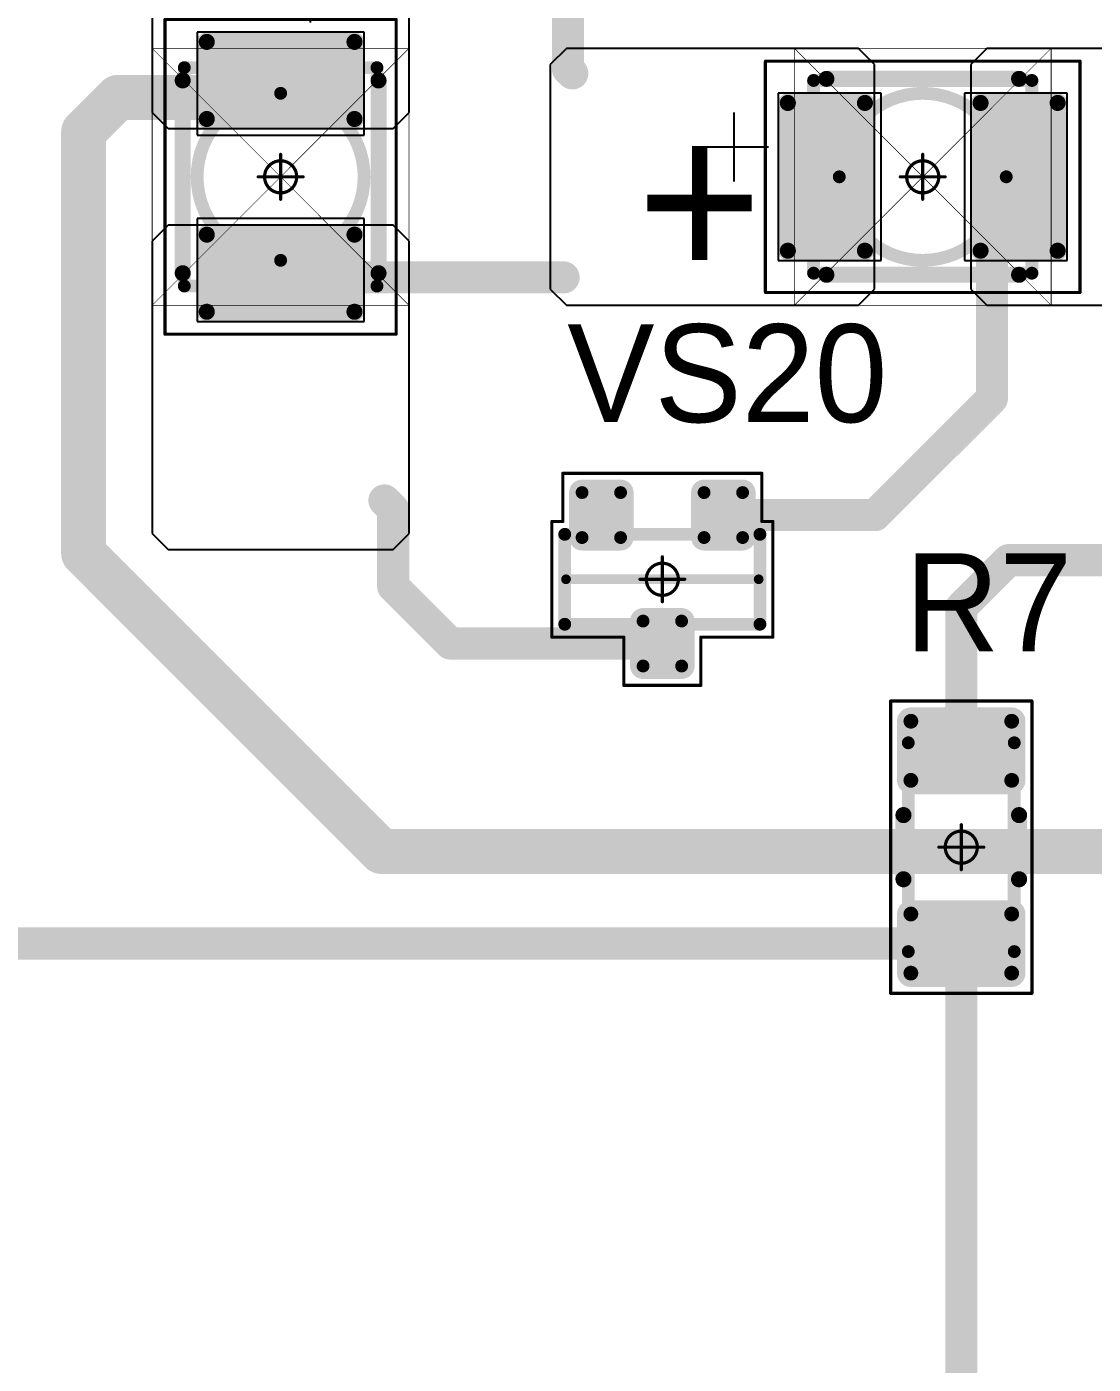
# Model space of a CAD drawing. Header units: millimetres. Extents: x 0 to 1769, y 431 to 1001.
# Drawn here: x 1362.93 to 1379.54, y 485.54 to 506.36 of the extents above; entities that cross this region are included whole.
import ezdxf

# ---------------------------------------------------------------- set-up
doc = ezdxf.new("R2010")
doc.units = ezdxf.units.MM
for name, color, linetype in [('Mechanical13', 56, 'Continuous'), ('Mechanical15', 56, 'Continuous'), ('Mechanical9', 56, 'Continuous'), ('TopLayer', 1, 'Continuous'), ('TopOverlay', 2, 'Continuous'), ('TopPaste', 8, 'Continuous'), ('TopSolder', 216, 'Continuous')]:
    doc.layers.add(name, color=color, linetype=linetype)

# ---------------------------------------------------------------- blocks, each defined once
blk = doc.blocks.new('SOT23_119')
at = {"layer": 'Mechanical13', "const_width": 0.2}
for points in [[(-0.7, -1.52), (-0.7, 1.52)], [(0.7, 1.52), (-0.7, 1.52)], [(0.7, -1.52), (0.7, 1.52)], [(0.7, -1.52), (-0.7, -1.52)]]:
    blk.add_lwpolyline(points, dxfattribs=at)
at = {"layer": 'Mechanical13', "const_width": 0.1}
for points in [[(-0.75, 1.52, 1), (-0.65, 1.52, 1)], [(-0.75, 1.52, 1), (-0.65, 1.52, 1)], [(0.65, 1.52, 1), (0.75, 1.52, 1)], [(0.65, 1.52, 1), (0.75, 1.52, 1)], [(-0.75, -1.52, 1), (-0.65, -1.52, 1)], [(-0.75, -1.52, 1), (-0.65, -1.52, 1)], [(0.65, -1.52, 1), (0.75, -1.52, 1)], [(0.65, -1.52, 1), (0.75, -1.52, 1)]]:
    blk.add_lwpolyline(points, format="xyb", close=True, dxfattribs=at)
at = {"layer": 'Mechanical15', "const_width": 0.05}
for points in [[(0.9, 1.72), (-0.9, 1.72)], [(-0.9, 1.55), (-0.9, 1.72)], [(0.9, 0.6), (0.9, 1.72)], [(-0.9, 1.55), (-1.65, 1.55)], [(-1.65, -1.55), (-1.65, 1.55)], [(1.65, 0.6), (0.9, 0.6)], [(1.65, -0.6), (1.65, 0.6)], [(0, -0.35), (0, 0.35)], [(0.35, 0), (-0.35, 0)], [(0.9, -1.72), (0.9, -0.6)], [(1.65, -0.6), (0.9, -0.6)], [(-0.9, -1.55), (-1.65, -1.55)], [(-0.9, -1.72), (-0.9, -1.55)], [(0.9, -1.72), (-0.9, -1.72)]]:
    blk.add_lwpolyline(points, dxfattribs=at)
at = {"layer": 'Mechanical15'}
for points, const_width in [([(-0.913, 1.72, 1), (-0.888, 1.72, 1)], 0.025), ([(-0.913, 1.72, 1), (-0.888, 1.72, 1)], 0.025), ([(0.888, 1.72, 1), (0.913, 1.72, 1)], 0.025), ([(0.888, 1.72, 1), (0.913, 1.72, 1)], 0.025), ([(-1.662, 1.55, 1), (-1.637, 1.55, 1)], 0.025), ([(-1.662, 1.55, 1), (-1.637, 1.55, 1)], 0.025), ([(-0.913, 1.55, 1), (-0.888, 1.55, 1)], 0.025), ([(-0.913, 1.55, 1), (-0.888, 1.55, 1)], 0.025), ([(0.888, 0.6, 1), (0.913, 0.6, 1)], 0.025), ([(0.888, 0.6, 1), (0.913, 0.6, 1)], 0.025), ([(1.637, 0.6, 1), (1.662, 0.6, 1)], 0.025), ([(1.637, 0.6, 1), (1.662, 0.6, 1)], 0.025), ([(0.25, 0, 1), (-0.25, 0, 1)], 0.05), ([(-0.012, 0.35, 1), (0.012, 0.35, 1)], 0.025), ([(-0.362, 0, 1), (-0.337, 0, 1)], 0.025), ([(-0.262, 0, 1), (-0.238, 0, 1)], 0.025), ([(0.238, 0, 1), (0.262, 0, 1)], 0.025), ([(0.337, 0, 1), (0.362, 0, 1)], 0.025), ([(-0.012, -0.35, 1), (0.012, -0.35, 1)], 0.025), ([(0.888, -0.6, 1), (0.913, -0.6, 1)], 0.025), ([(0.888, -0.6, 1), (0.913, -0.6, 1)], 0.025), ([(1.637, -0.6, 1), (1.662, -0.6, 1)], 0.025), ([(1.637, -0.6, 1), (1.662, -0.6, 1)], 0.025), ([(-1.662, -1.55, 1), (-1.637, -1.55, 1)], 0.025), ([(-1.662, -1.55, 1), (-1.637, -1.55, 1)], 0.025), ([(-0.913, -1.55, 1), (-0.888, -1.55, 1)], 0.025), ([(-0.913, -1.55, 1), (-0.888, -1.55, 1)], 0.025), ([(-0.913, -1.72, 1), (-0.888, -1.72, 1)], 0.025), ([(-0.913, -1.72, 1), (-0.888, -1.72, 1)], 0.025), ([(0.888, -1.72, 1), (0.913, -1.72, 1)], 0.025), ([(0.888, -1.72, 1), (0.913, -1.72, 1)], 0.025)]:
    blk.add_lwpolyline(points, format="xyb", close=True, dxfattribs=dict(at, const_width=const_width))
at = {"layer": 'TopLayer', "const_width": 0.1}
for points in [[(-1.4, 1.25, 1), (-1.3, 1.25, 1)], [(-0.7, 1.25, 1), (-0.6, 1.25, 1)], [(-1.4, 0.65, 1), (-1.3, 0.65, 1)], [(-0.7, 0.65, 1), (-0.6, 0.65, 1)], [(0.6, 0.3, 1), (0.7, 0.3, 1)], [(1.3, 0.3, 1), (1.4, 0.3, 1)], [(0.6, -0.3, 1), (0.7, -0.3, 1)], [(1.3, -0.3, 1), (1.4, -0.3, 1)], [(-1.4, -0.65, 1), (-1.3, -0.65, 1)], [(-0.7, -0.65, 1), (-0.6, -0.65, 1)], [(-1.4, -1.25, 1), (-1.3, -1.25, 1)], [(-0.7, -1.25, 1), (-0.6, -1.25, 1)]]:
    blk.add_lwpolyline(points, format="xyb", close=True, dxfattribs=at)
at = {"layer": 'TopLayer'}
for points in [[(-1.45, 1.25), (-1.45, 0.65), (-0.55, 1.25), (-0.55, 0.65)], [(-1.35, 1.35), (-1.35, 0.55), (-0.65, 1.35), (-0.65, 0.55)], [(0.55, 0.3), (0.55, -0.3), (1.45, 0.3), (1.45, -0.3)], [(0.65, 0.4), (0.65, -0.4), (1.35, 0.4), (1.35, -0.4)], [(-1.35, -0.55), (-1.35, -1.35), (-0.65, -0.55), (-0.65, -1.35)], [(-1.45, -0.65), (-1.45, -1.25), (-0.55, -0.65), (-0.55, -1.25)]]:
    blk.add_solid(points, dxfattribs=at)
at = {"layer": 'TopOverlay', "const_width": 0.15}
blk.add_lwpolyline([(0, -1.5), (0, 1.5)], dxfattribs=at)
at = {"layer": 'TopOverlay', "const_width": 0.075}
for points in [[(-0.038, 1.5, 1), (0.038, 1.5, 1)], [(-0.038, -1.5, 1), (0.038, -1.5, 1)]]:
    blk.add_lwpolyline(points, format="xyb", close=True, dxfattribs=at)
at = {"layer": 'TopPaste', "const_width": 0.075}
for points in [[(-1.387, 1.25, 1), (-1.313, 1.25, 1)], [(-0.687, 1.25, 1), (-0.613, 1.25, 1)], [(-1.387, 0.65, 1), (-1.313, 0.65, 1)], [(-0.687, 0.65, 1), (-0.613, 0.65, 1)], [(0.613, 0.3, 1), (0.687, 0.3, 1)], [(1.313, 0.3, 1), (1.387, 0.3, 1)], [(0.613, -0.3, 1), (0.687, -0.3, 1)], [(1.313, -0.3, 1), (1.387, -0.3, 1)], [(-1.387, -0.65, 1), (-1.313, -0.65, 1)], [(-0.687, -0.65, 1), (-0.613, -0.65, 1)], [(-1.387, -1.25, 1), (-1.313, -1.25, 1)], [(-0.687, -1.25, 1), (-0.613, -1.25, 1)]]:
    blk.add_lwpolyline(points, format="xyb", close=True, dxfattribs=at)
at = {"layer": 'TopPaste'}
for points in [[(-1.425, 1.25), (-1.425, 0.65), (-0.575, 1.25), (-0.575, 0.65)], [(-1.35, 1.325), (-1.35, 0.575), (-0.65, 1.325), (-0.65, 0.575)], [(0.575, 0.3), (0.575, -0.3), (1.425, 0.3), (1.425, -0.3)], [(0.65, 0.375), (0.65, -0.375), (1.35, 0.375), (1.35, -0.375)], [(-1.35, -0.575), (-1.35, -1.325), (-0.65, -0.575), (-0.65, -1.325)], [(-1.425, -0.65), (-1.425, -1.25), (-0.575, -0.65), (-0.575, -1.25)]]:
    blk.add_solid(points, dxfattribs=at)
at = {"layer": 'TopSolder', "const_width": 0.202}
for points in [[(-1.451, 1.25, 1), (-1.249, 1.25, 1)], [(-0.751, 1.25, 1), (-0.549, 1.25, 1)], [(-1.451, 0.65, 1), (-1.249, 0.65, 1)], [(-0.751, 0.65, 1), (-0.549, 0.65, 1)], [(0.549, 0.3, 1), (0.751, 0.3, 1)], [(1.249, 0.3, 1), (1.451, 0.3, 1)], [(0.549, -0.3, 1), (0.751, -0.3, 1)], [(1.249, -0.3, 1), (1.451, -0.3, 1)], [(-1.451, -0.65, 1), (-1.249, -0.65, 1)], [(-0.751, -0.65, 1), (-0.549, -0.65, 1)], [(-1.451, -1.25, 1), (-1.249, -1.25, 1)], [(-0.751, -1.25, 1), (-0.549, -1.25, 1)]]:
    blk.add_lwpolyline(points, format="xyb", close=True, dxfattribs=at)
at = {"layer": 'TopSolder'}
for points in [[(-1.552, 1.25), (-1.552, 0.65), (-0.448, 1.25), (-0.448, 0.65)], [(-1.35, 1.452), (-1.35, 0.448), (-0.65, 1.452), (-0.65, 0.448)], [(0.65, 0.502), (0.65, -0.502), (1.35, 0.502), (1.35, -0.502)], [(0.448, 0.3), (0.448, -0.3), (1.552, 0.3), (1.552, -0.3)], [(-1.35, -0.448), (-1.35, -1.452), (-0.65, -0.448), (-0.65, -1.452)], [(-1.552, -0.65), (-1.552, -1.25), (-0.448, -0.65), (-0.448, -1.25)]]:
    blk.add_solid(points, dxfattribs=at)
blk = doc.blocks.new('RC1206S_182')
at = {"layer": 'Mechanical13', "const_width": 0.2}
for points in [[(-1.625, 0.825), (1.625, 0.825)], [(-1.625, 0.825), (-1.625, -0.825)], [(1.625, 0.825), (1.625, -0.825)], [(-1.625, -0.825), (1.625, -0.825)]]:
    blk.add_lwpolyline(points, dxfattribs=at)
at = {"layer": 'Mechanical13', "const_width": 0.1}
for points in [[(-1.675, 0.825, 1), (-1.575, 0.825, 1)], [(-1.675, 0.825, 1), (-1.575, 0.825, 1)], [(1.575, 0.825, 1), (1.675, 0.825, 1)], [(1.575, 0.825, 1), (1.675, 0.825, 1)], [(-1.675, -0.825, 1), (-1.575, -0.825, 1)], [(-1.675, -0.825, 1), (-1.575, -0.825, 1)], [(1.575, -0.825, 1), (1.675, -0.825, 1)], [(1.575, -0.825, 1), (1.675, -0.825, 1)]]:
    blk.add_lwpolyline(points, format="xyb", close=True, dxfattribs=at)
at = {"layer": 'Mechanical15', "const_width": 0.05}
for points in [[(-2.275, 1.1), (2.275, 1.1)], [(-2.275, 1.1), (-2.275, -1.1)], [(2.275, 1.1), (2.275, -1.1)], [(0, 0.35), (0, -0.35)], [(-0.35, 0), (0.35, 0)], [(-2.275, -1.1), (2.275, -1.1)]]:
    blk.add_lwpolyline(points, dxfattribs=at)
at = {"layer": 'Mechanical15'}
for points, const_width in [([(-2.287, 1.1, 1), (-2.262, 1.1, 1)], 0.025), ([(-2.287, 1.1, 1), (-2.262, 1.1, 1)], 0.025), ([(2.262, 1.1, 1), (2.287, 1.1, 1)], 0.025), ([(2.262, 1.1, 1), (2.287, 1.1, 1)], 0.025), ([(0.25, 0, 1), (-0.25, 0, 1)], 0.05), ([(-0.012, 0.35, 1), (0.012, 0.35, 1)], 0.025), ([(-0.362, 0, 1), (-0.337, 0, 1)], 0.025), ([(-0.262, 0, 1), (-0.238, 0, 1)], 0.025), ([(0.238, 0, 1), (0.262, 0, 1)], 0.025), ([(0.337, 0, 1), (0.362, 0, 1)], 0.025), ([(-0.012, -0.35, 1), (0.012, -0.35, 1)], 0.025), ([(-2.287, -1.1, 1), (-2.262, -1.1, 1)], 0.025), ([(-2.287, -1.1, 1), (-2.262, -1.1, 1)], 0.025), ([(2.262, -1.1, 1), (2.287, -1.1, 1)], 0.025), ([(2.262, -1.1, 1), (2.287, -1.1, 1)], 0.025)]:
    blk.add_lwpolyline(points, format="xyb", close=True, dxfattribs=dict(at, const_width=const_width))
at = {"layer": 'TopLayer', "const_width": 0.115}
for points in [[(-2.018, 0.785, 1), (-1.903, 0.785, 1)], [(-1.098, 0.785, 1), (-0.983, 0.785, 1)], [(0.983, 0.785, 1), (1.098, 0.785, 1)], [(1.903, 0.785, 1), (2.018, 0.785, 1)], [(-2.018, -0.785, 1), (-1.903, -0.785, 1)], [(-1.098, -0.785, 1), (-0.983, -0.785, 1)], [(0.983, -0.785, 1), (1.098, -0.785, 1)], [(1.903, -0.785, 1), (2.018, -0.785, 1)]]:
    blk.add_lwpolyline(points, format="xyb", close=True, dxfattribs=at)
at = {"layer": 'TopLayer'}
for points in [[(-1.96, -0.9), (-1.04, -0.9), (-1.96, 0.9), (-1.04, 0.9)], [(1.04, -0.9), (1.96, -0.9), (1.04, 0.9), (1.96, 0.9)], [(-2.075, -0.785), (-0.925, -0.785), (-2.075, 0.785), (-0.925, 0.785)], [(0.925, -0.785), (2.075, -0.785), (0.925, 0.785), (2.075, 0.785)]]:
    blk.add_solid(points, dxfattribs=at)
at = {"layer": 'TopOverlay', "const_width": 0.25}
for points in [[(-0.5, 0.9), (0.5, 0.9)], [(-0.5, -0.9), (0.5, -0.9)]]:
    blk.add_lwpolyline(points, dxfattribs=at)
at = {"layer": 'TopOverlay', "const_width": 0.125}
for points in [[(-0.562, 0.9, 1), (-0.437, 0.9, 1)], [(0.437, 0.9, 1), (0.562, 0.9, 1)], [(-0.562, -0.9, 1), (-0.437, -0.9, 1)], [(0.437, -0.9, 1), (0.562, -0.9, 1)]]:
    blk.add_lwpolyline(points, format="xyb", close=True, dxfattribs=at)
at = {"layer": 'TopPaste', "const_width": 0.09}
for points in [[(-2.005, 0.785, 1), (-1.915, 0.785, 1)], [(-1.085, 0.785, 1), (-0.995, 0.785, 1)], [(0.995, 0.785, 1), (1.085, 0.785, 1)], [(1.915, 0.785, 1), (2.005, 0.785, 1)], [(-2.005, -0.785, 1), (-1.915, -0.785, 1)], [(-1.085, -0.785, 1), (-0.995, -0.785, 1)], [(0.995, -0.785, 1), (1.085, -0.785, 1)], [(1.915, -0.785, 1), (2.005, -0.785, 1)]]:
    blk.add_lwpolyline(points, format="xyb", close=True, dxfattribs=at)
at = {"layer": 'TopPaste'}
for points in [[(-1.96, -0.875), (-1.04, -0.875), (-1.96, 0.875), (-1.04, 0.875)], [(1.04, -0.875), (1.96, -0.875), (1.04, 0.875), (1.96, 0.875)], [(-2.05, -0.785), (-0.95, -0.785), (-2.05, 0.785), (-0.95, 0.785)], [(0.95, -0.785), (2.05, -0.785), (0.95, 0.785), (2.05, 0.785)]]:
    blk.add_solid(points, dxfattribs=at)
at = {"layer": 'TopSolder', "const_width": 0.215}
for points in [[(-2.068, 0.785, 1), (-1.853, 0.785, 1)], [(-1.148, 0.785, 1), (-0.933, 0.785, 1)], [(0.933, 0.785, 1), (1.148, 0.785, 1)], [(1.853, 0.785, 1), (2.068, 0.785, 1)], [(-2.068, -0.785, 1), (-1.853, -0.785, 1)], [(-1.148, -0.785, 1), (-0.933, -0.785, 1)], [(0.933, -0.785, 1), (1.148, -0.785, 1)], [(1.853, -0.785, 1), (2.068, -0.785, 1)]]:
    blk.add_lwpolyline(points, format="xyb", close=True, dxfattribs=at)
at = {"layer": 'TopSolder'}
for points in [[(-1.96, -1), (-1.04, -1), (-1.96, 1), (-1.04, 1)], [(1.04, -1), (1.96, -1), (1.04, 1), (1.96, 1)], [(-2.175, -0.785), (-0.825, -0.785), (-2.175, 0.785), (-0.825, 0.785)], [(0.825, -0.785), (2.175, -0.785), (0.825, 0.785), (2.175, 0.785)]]:
    blk.add_solid(points, dxfattribs=at)
blk = doc.blocks.new('T66G_307')
at = {"layer": 'Mechanical13'}
for p, q in [((2.936, 0.071), (2.936, -1)), ((2.4, -0.464), (3.471, -0.464))]:
    blk.add_line(p, q, dxfattribs=at)
at = {"layer": 'Mechanical13', "const_width": 0.2}
for points in [[(1.7, 1.5), (-1.7, 1.5)], [(-1.7, 1.5), (-1.7, -1.5)], [(1.7, 1.5), (1.7, -1.5)], [(1.7, -1.5), (-1.7, -1.5)]]:
    blk.add_lwpolyline(points, dxfattribs=at)
at = {"layer": 'Mechanical13'}
for points, const_width in [([(-1.75, 1.5, 1), (-1.65, 1.5, 1)], 0.1), ([(-1.75, 1.5, 1), (-1.65, 1.5, 1)], 0.1), ([(1.65, 1.5, 1), (1.75, 1.5, 1)], 0.1), ([(1.65, 1.5, 1), (1.75, 1.5, 1)], 0.1), ([(1.3, 0, 1), (-1.3, 0, 1)], 0.2), ([(-1.35, 0, 1), (-1.25, 0, 1)], 0.1), ([(1.25, 0, 1), (1.35, 0, 1)], 0.1), ([(-1.75, -1.5, 1), (-1.65, -1.5, 1)], 0.1), ([(-1.75, -1.5, 1), (-1.65, -1.5, 1)], 0.1), ([(1.65, -1.5, 1), (1.75, -1.5, 1)], 0.1), ([(1.65, -1.5, 1), (1.75, -1.5, 1)], 0.1)]:
    blk.add_lwpolyline(points, format="xyb", close=True, dxfattribs=dict(at, const_width=const_width))
at = {"layer": 'Mechanical15', "const_width": 0.05}
for points in [[(-2.45, 1.8), (-2.45, -1.8)], [(2.45, 1.8), (-2.45, 1.8)], [(2.45, 1.8), (2.45, -1.8)], [(0, 0.35), (0, -0.35)], [(0.35, 0), (-0.35, 0)], [(2.45, -1.8), (-2.45, -1.8)]]:
    blk.add_lwpolyline(points, dxfattribs=at)
at = {"layer": 'Mechanical15'}
for points, const_width in [([(-2.462, 1.8, 1), (-2.438, 1.8, 1)], 0.025), ([(-2.462, 1.8, 1), (-2.438, 1.8, 1)], 0.025), ([(2.438, 1.8, 1), (2.462, 1.8, 1)], 0.025), ([(2.438, 1.8, 1), (2.462, 1.8, 1)], 0.025), ([(0.25, 0, 1), (-0.25, 0, 1)], 0.05), ([(-0.012, 0.35, 1), (0.012, 0.35, 1)], 0.025), ([(-0.362, 0, 1), (-0.337, 0, 1)], 0.025), ([(-0.262, 0, 1), (-0.238, 0, 1)], 0.025), ([(0.238, 0, 1), (0.262, 0, 1)], 0.025), ([(0.337, 0, 1), (0.362, 0, 1)], 0.025), ([(-0.012, -0.35, 1), (0.012, -0.35, 1)], 0.025), ([(-2.462, -1.8, 1), (-2.438, -1.8, 1)], 0.025), ([(-2.462, -1.8, 1), (-2.438, -1.8, 1)], 0.025), ([(2.438, -1.8, 1), (2.462, -1.8, 1)], 0.025), ([(2.438, -1.8, 1), (2.462, -1.8, 1)], 0.025)]:
    blk.add_lwpolyline(points, format="xyb", close=True, dxfattribs=dict(at, const_width=const_width))
at = {"layer": 'TopLayer'}
for p, q in [((-5.55, 2), (-5.8, 1.75)), ((-1, 2), (-5.55, 2)), ((-0.75, 1.75), (-1, 2)), ((1, 2), (0.75, 1.75)), ((5.55, 2), (1, 2)), ((5.8, 1.75), (5.55, 2)), ((-5.8, 1.75), (-5.8, -1.75)), ((-0.75, -1.75), (-0.75, 1.75)), ((0.75, 1.75), (0.75, -1.75)), ((5.8, -1.75), (5.8, 1.75)), ((-5.8, -1.75), (-5.55, -2)), ((-1, -2), (-0.75, -1.75)), ((0.75, -1.75), (1, -2)), ((5.55, -2), (5.8, -1.75)), ((-5.55, -2), (-1, -2)), ((1, -2), (5.55, -2))]:
    blk.add_line(p, q, dxfattribs=at)
at = {"layer": 'TopLayer', "const_width": 0.15}
for points in [[(-2.175, 1.15, 1), (-2.025, 1.15, 1)], [(-0.975, 1.15, 1), (-0.825, 1.15, 1)], [(0.825, 1.15, 1), (0.975, 1.15, 1)], [(2.025, 1.15, 1), (2.175, 1.15, 1)], [(-2.175, -1.15, 1), (-2.025, -1.15, 1)], [(-0.975, -1.15, 1), (-0.825, -1.15, 1)], [(0.825, -1.15, 1), (0.975, -1.15, 1)], [(2.025, -1.15, 1), (2.175, -1.15, 1)]]:
    blk.add_lwpolyline(points, format="xyb", close=True, dxfattribs=at)
at = {"layer": 'TopLayer'}
for points in [[(-0.9, 1.3), (-2.1, 1.3), (-0.9, -1.3), (-2.1, -1.3)], [(2.1, 1.3), (0.9, 1.3), (2.1, -1.3), (0.9, -1.3)], [(-0.75, 1.15), (-2.25, 1.15), (-0.75, -1.15), (-2.25, -1.15)], [(2.25, 1.15), (0.75, 1.15), (2.25, -1.15), (0.75, -1.15)]]:
    blk.add_solid(points, dxfattribs=at)
at = {"layer": 'TopOverlay', "const_width": 0.25}
for points in [[(1.5, 1.525), (-1.5, 1.525)], [(1.5, -1.525), (-1.5, -1.525)]]:
    blk.add_lwpolyline(points, dxfattribs=at)
at = {"layer": 'TopOverlay', "const_width": 0.125}
for points in [[(-1.562, 1.525, 1), (-1.438, 1.525, 1)], [(1.438, 1.525, 1), (1.562, 1.525, 1)], [(-1.562, -1.525, 1), (-1.438, -1.525, 1)], [(1.438, -1.525, 1), (1.562, -1.525, 1)]]:
    blk.add_lwpolyline(points, format="xyb", close=True, dxfattribs=at)
at = {"layer": 'TopPaste', "const_width": 0.125}
for points in [[(-2.163, 1.15, 1), (-2.038, 1.15, 1)], [(-0.963, 1.15, 1), (-0.838, 1.15, 1)], [(0.838, 1.15, 1), (0.963, 1.15, 1)], [(2.038, 1.15, 1), (2.163, 1.15, 1)], [(-2.163, -1.15, 1), (-2.038, -1.15, 1)], [(-0.963, -1.15, 1), (-0.838, -1.15, 1)], [(0.838, -1.15, 1), (0.963, -1.15, 1)], [(2.038, -1.15, 1), (2.163, -1.15, 1)]]:
    blk.add_lwpolyline(points, format="xyb", close=True, dxfattribs=at)
at = {"layer": 'TopPaste'}
for points in [[(-0.9, 1.275), (-2.1, 1.275), (-0.9, -1.275), (-2.1, -1.275)], [(2.1, 1.275), (0.9, 1.275), (2.1, -1.275), (0.9, -1.275)], [(-0.775, 1.15), (-2.225, 1.15), (-0.775, -1.15), (-2.225, -1.15)], [(2.225, 1.15), (0.775, 1.15), (2.225, -1.15), (0.775, -1.15)]]:
    blk.add_solid(points, dxfattribs=at)
at = {"layer": 'TopSolder'}
for p, q in [((-2.25, 1.3), (-2.25, -1.3)), ((-0.65, 1.3), (-2.25, 1.3)), ((-0.65, -1.3), (-0.65, 1.3)), ((0.65, 1.3), (0.65, -1.3)), ((2.25, 1.3), (0.65, 1.3)), ((2.25, -1.3), (2.25, 1.3)), ((-2.25, -1.3), (-0.65, -1.3)), ((0.65, -1.3), (2.25, -1.3))]:
    blk.add_line(p, q, dxfattribs=at)
at = {"layer": 'TopOverlay'}
blk.add_text('+', height=2.5, dxfattribs=at).set_placement((2.5, -0.8))
blk = doc.blocks.new('T66G_308')
at = {"layer": 'Mechanical13'}
for p, q in [((2.936, 0.071), (2.936, -1)), ((2.4, -0.464), (3.471, -0.464))]:
    blk.add_line(p, q, dxfattribs=at)
at = {"layer": 'Mechanical13', "const_width": 0.2}
for points in [[(-1.7, 1.5), (1.7, 1.5)], [(-1.7, 1.5), (-1.7, -1.5)], [(1.7, 1.5), (1.7, -1.5)], [(-1.7, -1.5), (1.7, -1.5)]]:
    blk.add_lwpolyline(points, dxfattribs=at)
at = {"layer": 'Mechanical13'}
for points, const_width in [([(-1.75, 1.5, 1), (-1.65, 1.5, 1)], 0.1), ([(-1.75, 1.5, 1), (-1.65, 1.5, 1)], 0.1), ([(1.65, 1.5, 1), (1.75, 1.5, 1)], 0.1), ([(1.65, 1.5, 1), (1.75, 1.5, 1)], 0.1), ([(1.3, 0, 1), (-1.3, 0, 1)], 0.2), ([(-1.35, 0, 1), (-1.25, 0, 1)], 0.1), ([(1.25, 0, 1), (1.35, 0, 1)], 0.1), ([(-1.75, -1.5, 1), (-1.65, -1.5, 1)], 0.1), ([(-1.75, -1.5, 1), (-1.65, -1.5, 1)], 0.1), ([(1.65, -1.5, 1), (1.75, -1.5, 1)], 0.1), ([(1.65, -1.5, 1), (1.75, -1.5, 1)], 0.1)]:
    blk.add_lwpolyline(points, format="xyb", close=True, dxfattribs=dict(at, const_width=const_width))
at = {"layer": 'Mechanical15', "const_width": 0.05}
for points in [[(-2.45, 1.8), (-2.45, -1.8)], [(-2.45, 1.8), (2.45, 1.8)], [(2.45, 1.8), (2.45, -1.8)], [(0, 0.35), (0, -0.35)], [(-0.35, 0), (0.35, 0)], [(-2.45, -1.8), (2.45, -1.8)]]:
    blk.add_lwpolyline(points, dxfattribs=at)
at = {"layer": 'Mechanical15'}
for points, const_width in [([(-2.462, 1.8, 1), (-2.438, 1.8, 1)], 0.025), ([(-2.462, 1.8, 1), (-2.438, 1.8, 1)], 0.025), ([(2.438, 1.8, 1), (2.462, 1.8, 1)], 0.025), ([(2.438, 1.8, 1), (2.462, 1.8, 1)], 0.025), ([(0.25, 0, 1), (-0.25, 0, 1)], 0.05), ([(-0.012, 0.35, 1), (0.012, 0.35, 1)], 0.025), ([(-0.362, 0, 1), (-0.337, 0, 1)], 0.025), ([(-0.262, 0, 1), (-0.238, 0, 1)], 0.025), ([(0.238, 0, 1), (0.262, 0, 1)], 0.025), ([(0.337, 0, 1), (0.362, 0, 1)], 0.025), ([(-0.012, -0.35, 1), (0.012, -0.35, 1)], 0.025), ([(-2.462, -1.8, 1), (-2.438, -1.8, 1)], 0.025), ([(-2.462, -1.8, 1), (-2.438, -1.8, 1)], 0.025), ([(2.438, -1.8, 1), (2.462, -1.8, 1)], 0.025), ([(2.438, -1.8, 1), (2.462, -1.8, 1)], 0.025)]:
    blk.add_lwpolyline(points, format="xyb", close=True, dxfattribs=dict(at, const_width=const_width))
at = {"layer": 'TopLayer'}
for p, q in [((-5.55, 2), (-5.8, 1.75)), ((-1, 2), (-5.55, 2)), ((-0.75, 1.75), (-1, 2)), ((1, 2), (0.75, 1.75)), ((5.55, 2), (1, 2)), ((5.8, 1.75), (5.55, 2)), ((-5.8, 1.75), (-5.8, -1.75)), ((-0.75, -1.75), (-0.75, 1.75)), ((0.75, 1.75), (0.75, -1.75)), ((5.8, -1.75), (5.8, 1.75)), ((-5.8, -1.75), (-5.55, -2)), ((-1, -2), (-0.75, -1.75)), ((0.75, -1.75), (1, -2)), ((5.55, -2), (5.8, -1.75)), ((-5.55, -2), (-1, -2)), ((1, -2), (5.55, -2))]:
    blk.add_line(p, q, dxfattribs=at)
at = {"layer": 'TopLayer', "const_width": 0.15}
for points in [[(-2.175, 1.15, 1), (-2.025, 1.15, 1)], [(-0.975, 1.15, 1), (-0.825, 1.15, 1)], [(0.825, 1.15, 1), (0.975, 1.15, 1)], [(2.025, 1.15, 1), (2.175, 1.15, 1)], [(-2.175, -1.15, 1), (-2.025, -1.15, 1)], [(-0.975, -1.15, 1), (-0.825, -1.15, 1)], [(0.825, -1.15, 1), (0.975, -1.15, 1)], [(2.025, -1.15, 1), (2.175, -1.15, 1)]]:
    blk.add_lwpolyline(points, format="xyb", close=True, dxfattribs=at)
at = {"layer": 'TopLayer'}
for points in [[(-0.9, 1.3), (-2.1, 1.3), (-0.9, -1.3), (-2.1, -1.3)], [(2.1, 1.3), (0.9, 1.3), (2.1, -1.3), (0.9, -1.3)], [(-0.75, 1.15), (-2.25, 1.15), (-0.75, -1.15), (-2.25, -1.15)], [(2.25, 1.15), (0.75, 1.15), (2.25, -1.15), (0.75, -1.15)]]:
    blk.add_solid(points, dxfattribs=at)
at = {"layer": 'TopOverlay', "const_width": 0.25}
for points in [[(-1.5, 1.525), (1.5, 1.525)], [(-1.5, -1.525), (1.5, -1.525)]]:
    blk.add_lwpolyline(points, dxfattribs=at)
at = {"layer": 'TopOverlay', "const_width": 0.125}
for points in [[(-1.562, 1.525, 1), (-1.438, 1.525, 1)], [(1.438, 1.525, 1), (1.562, 1.525, 1)], [(-1.562, -1.525, 1), (-1.438, -1.525, 1)], [(1.438, -1.525, 1), (1.562, -1.525, 1)]]:
    blk.add_lwpolyline(points, format="xyb", close=True, dxfattribs=at)
at = {"layer": 'TopPaste', "const_width": 0.125}
for points in [[(-2.163, 1.15, 1), (-2.038, 1.15, 1)], [(-0.963, 1.15, 1), (-0.838, 1.15, 1)], [(0.838, 1.15, 1), (0.963, 1.15, 1)], [(2.038, 1.15, 1), (2.163, 1.15, 1)], [(-2.163, -1.15, 1), (-2.038, -1.15, 1)], [(-0.963, -1.15, 1), (-0.838, -1.15, 1)], [(0.838, -1.15, 1), (0.963, -1.15, 1)], [(2.038, -1.15, 1), (2.163, -1.15, 1)]]:
    blk.add_lwpolyline(points, format="xyb", close=True, dxfattribs=at)
at = {"layer": 'TopPaste'}
for points in [[(-0.9, 1.275), (-2.1, 1.275), (-0.9, -1.275), (-2.1, -1.275)], [(2.1, 1.275), (0.9, 1.275), (2.1, -1.275), (0.9, -1.275)], [(-0.775, 1.15), (-2.225, 1.15), (-0.775, -1.15), (-2.225, -1.15)], [(2.225, 1.15), (0.775, 1.15), (2.225, -1.15), (0.775, -1.15)]]:
    blk.add_solid(points, dxfattribs=at)
at = {"layer": 'TopSolder'}
for p, q in [((-2.25, 1.3), (-2.25, -1.3)), ((-0.65, 1.3), (-2.25, 1.3)), ((-0.65, -1.3), (-0.65, 1.3)), ((0.65, 1.3), (0.65, -1.3)), ((2.25, 1.3), (0.65, 1.3)), ((2.25, -1.3), (2.25, 1.3)), ((-2.25, -1.3), (-0.65, -1.3)), ((0.65, -1.3), (2.25, -1.3))]:
    blk.add_line(p, q, dxfattribs=at)
at = {"layer": 'TopOverlay'}
blk.add_text('+', height=2.5, dxfattribs=at).set_placement((2.5, -0.8))

msp = doc.modelspace()

# ---------------------------------------------------------------- linework, layer by layer
at = {"layer": 'Mechanical9'}
for points, const_width in [([(1364.881, 502.028), (1364.881, 506.028)], 0.0127), ([(1364.881, 506.028), (1368.881, 506.028)], 0.0127), ([(1364.881, 506.028), (1368.881, 502.028)], 0.01), ([(1364.881, 502.028), (1368.881, 506.028)], 0.01), ([(1368.881, 502.028), (1368.881, 506.028)], 0.0127), ([(1374.88, 502.028), (1374.88, 506.028)], 0.0127), ([(1374.88, 506.028), (1378.88, 506.028)], 0.0127), ([(1374.88, 506.028), (1378.88, 502.028)], 0.01), ([(1374.88, 502.028), (1378.88, 506.028)], 0.01), ([(1378.88, 502.028), (1378.88, 506.028)], 0.0127), ([(1364.881, 502.028), (1368.881, 502.028)], 0.0127), ([(1374.88, 502.028), (1378.88, 502.028)], 0.0127)]:
    msp.add_lwpolyline(points, dxfattribs=dict(at, const_width=const_width))
for points, const_width in [([(1364.877, 506.028, 1), (1364.884, 506.028, 1)], 0.00635), ([(1364.877, 506.028, 1), (1364.884, 506.028, 1)], 0.00635), ([(1364.878, 506.028, 1), (1364.883, 506.028, 1)], 0.005), ([(1368.877, 506.028, 1), (1368.884, 506.028, 1)], 0.00635), ([(1368.877, 506.028, 1), (1368.884, 506.028, 1)], 0.00635), ([(1368.878, 506.028, 1), (1368.883, 506.028, 1)], 0.005), ([(1374.877, 506.028, 1), (1374.884, 506.028, 1)], 0.00635), ([(1374.877, 506.028, 1), (1374.884, 506.028, 1)], 0.00635), ([(1374.878, 506.028, 1), (1374.883, 506.028, 1)], 0.005), ([(1378.877, 506.028, 1), (1378.884, 506.028, 1)], 0.00635), ([(1378.877, 506.028, 1), (1378.884, 506.028, 1)], 0.00635), ([(1378.878, 506.028, 1), (1378.883, 506.028, 1)], 0.005), ([(1364.877, 502.028, 1), (1364.884, 502.028, 1)], 0.00635), ([(1364.877, 502.028, 1), (1364.884, 502.028, 1)], 0.00635), ([(1364.878, 502.028, 1), (1364.883, 502.028, 1)], 0.005), ([(1368.877, 502.028, 1), (1368.884, 502.028, 1)], 0.00635), ([(1368.877, 502.028, 1), (1368.884, 502.028, 1)], 0.00635), ([(1368.878, 502.028, 1), (1368.883, 502.028, 1)], 0.005), ([(1374.877, 502.028, 1), (1374.884, 502.028, 1)], 0.00635), ([(1374.877, 502.028, 1), (1374.884, 502.028, 1)], 0.00635), ([(1374.878, 502.028, 1), (1374.883, 502.028, 1)], 0.005), ([(1378.877, 502.028, 1), (1378.884, 502.028, 1)], 0.00635), ([(1378.877, 502.028, 1), (1378.884, 502.028, 1)], 0.00635), ([(1378.878, 502.028, 1), (1378.883, 502.028, 1)], 0.005)]:
    msp.add_lwpolyline(points, format="xyb", close=True, dxfattribs=dict(at, const_width=const_width))
at = {"layer": 'TopLayer'}
for points, const_width in [([(1371.355, 505.706), (1371.355, 507.34)], 0.5), ([(1371.355, 505.706), (1371.423, 505.638)], 0.5), ([(1363.813, 504.731), (1364.348, 505.265)], 0.7), ([(1364.348, 505.265), (1367.044, 505.265)], 0.7), ([(1363.813, 498.165), (1363.813, 504.731)], 0.7), ([(1377.957, 503.604), (1378.38, 504.028)], 0.5), ([(1377.957, 500.579), (1377.957, 503.604)], 0.5), ([(1366.881, 502.528), (1366.946, 502.462)], 0.5), ([(1366.946, 502.462), (1371.287, 502.462)], 0.5), ([(1376.14, 498.763), (1377.957, 500.579)], 0.5), ([(1368.497, 498.991), (1368.633, 498.855)], 0.5), ([(1368.633, 497.653), (1368.633, 498.855)], 0.5), ([(1373.775, 498.763), (1376.14, 498.763)], 0.5), ([(1363.813, 498.165), (1368.451, 493.526)], 0.7), ([(1377.48, 497.325), (1378.216, 498.061)], 0.5), ([(1378.216, 498.061), (1381.38, 498.061)], 0.5), ([(1368.633, 497.653), (1369.523, 496.763)], 0.5), ([(1377.48, 495.093), (1377.48, 497.325)], 0.5), ([(1369.523, 496.763), (1372.825, 496.763)], 0.5), ([(1368.451, 493.526), (1382.15, 493.526)], 0.7), ([(1361.592, 492.093), (1377.48, 492.093)], 0.5), ([(1377.48, 479.956), (1377.48, 492.093)], 0.5)]:
    msp.add_lwpolyline(points, dxfattribs=dict(at, const_width=const_width))
for points, const_width in [([(1371.23, 505.706, 1), (1371.48, 505.706, 1)], 0.25), ([(1371.23, 505.706, 1), (1371.48, 505.706, 1)], 0.25), ([(1371.298, 505.638, 1), (1371.548, 505.638, 1)], 0.25), ([(1364.173, 505.265, 1), (1364.523, 505.265, 1)], 0.35), ([(1364.173, 505.265, 1), (1364.523, 505.265, 1)], 0.35), ([(1366.869, 505.265, 1), (1367.219, 505.265, 1)], 0.35), ([(1363.638, 504.731, 1), (1363.988, 504.731, 1)], 0.35), ([(1363.638, 504.731, 1), (1363.988, 504.731, 1)], 0.35), ([(1378.256, 504.028, 1), (1378.505, 504.028, 1)], 0.25), ([(1377.832, 503.604, 1), (1378.082, 503.604, 1)], 0.25), ([(1377.832, 503.604, 1), (1378.082, 503.604, 1)], 0.25), ([(1366.756, 502.528, 1), (1367.006, 502.528, 1)], 0.25), ([(1366.821, 502.462, 1), (1367.071, 502.462, 1)], 0.25), ([(1366.821, 502.462, 1), (1367.071, 502.462, 1)], 0.25), ([(1371.162, 502.462, 1), (1371.412, 502.462, 1)], 0.25), ([(1377.832, 500.579, 1), (1378.082, 500.579, 1)], 0.25), ([(1377.832, 500.579, 1), (1378.082, 500.579, 1)], 0.25), ([(1368.372, 498.991, 1), (1368.622, 498.991, 1)], 0.25), ([(1368.508, 498.855, 1), (1368.758, 498.855, 1)], 0.25), ([(1368.508, 498.855, 1), (1368.758, 498.855, 1)], 0.25), ([(1373.65, 498.763, 1), (1373.9, 498.763, 1)], 0.25), ([(1376.015, 498.763, 1), (1376.265, 498.763, 1)], 0.25), ([(1376.015, 498.763, 1), (1376.265, 498.763, 1)], 0.25), ([(1363.638, 498.165, 1), (1363.988, 498.165, 1)], 0.35), ([(1363.638, 498.165, 1), (1363.988, 498.165, 1)], 0.35), ([(1378.091, 498.061, 1), (1378.341, 498.061, 1)], 0.25), ([(1378.091, 498.061, 1), (1378.341, 498.061, 1)], 0.25), ([(1368.508, 497.653, 1), (1368.758, 497.653, 1)], 0.25), ([(1368.508, 497.653, 1), (1368.758, 497.653, 1)], 0.25), ([(1377.355, 497.325, 1), (1377.605, 497.325, 1)], 0.25), ([(1377.355, 497.325, 1), (1377.605, 497.325, 1)], 0.25), ([(1369.398, 496.763, 1), (1369.648, 496.763, 1)], 0.25), ([(1369.398, 496.763, 1), (1369.648, 496.763, 1)], 0.25), ([(1372.7, 496.763, 1), (1372.95, 496.763, 1)], 0.25), ([(1377.355, 495.093, 1), (1377.605, 495.093, 1)], 0.25), ([(1368.276, 493.526, 1), (1368.626, 493.526, 1)], 0.35), ([(1368.276, 493.526, 1), (1368.626, 493.526, 1)], 0.35), ([(1377.355, 492.093, 1), (1377.605, 492.093, 1)], 0.25), ([(1377.355, 492.093, 1), (1377.605, 492.093, 1)], 0.25)]:
    msp.add_lwpolyline(points, format="xyb", close=True, dxfattribs=dict(at, const_width=const_width))

# ---------------------------------------------------------------- block references
for name, p, rotation in [('T66G_308', (1366.881, 504.028), 90), ('T66G_307', (1376.88, 504.028), 180), ('SOT23_119', (1372.825, 497.763), 270), ('RC1206S_182', (1377.48, 493.593), 90)]:
    msp.add_blockref(name, p, dxfattribs=dict(rotation=rotation))

# ---------------------------------------------------------------- texts
at = {"layer": 'TopOverlay'}
for s, p in [('VS20', (1371.344, 500.209)), ('R7', (1376.601, 496.644))]:
    msp.add_text(s, height=1.524, dxfattribs=at).set_placement(p)

doc.saveas('drawing.dxf')
